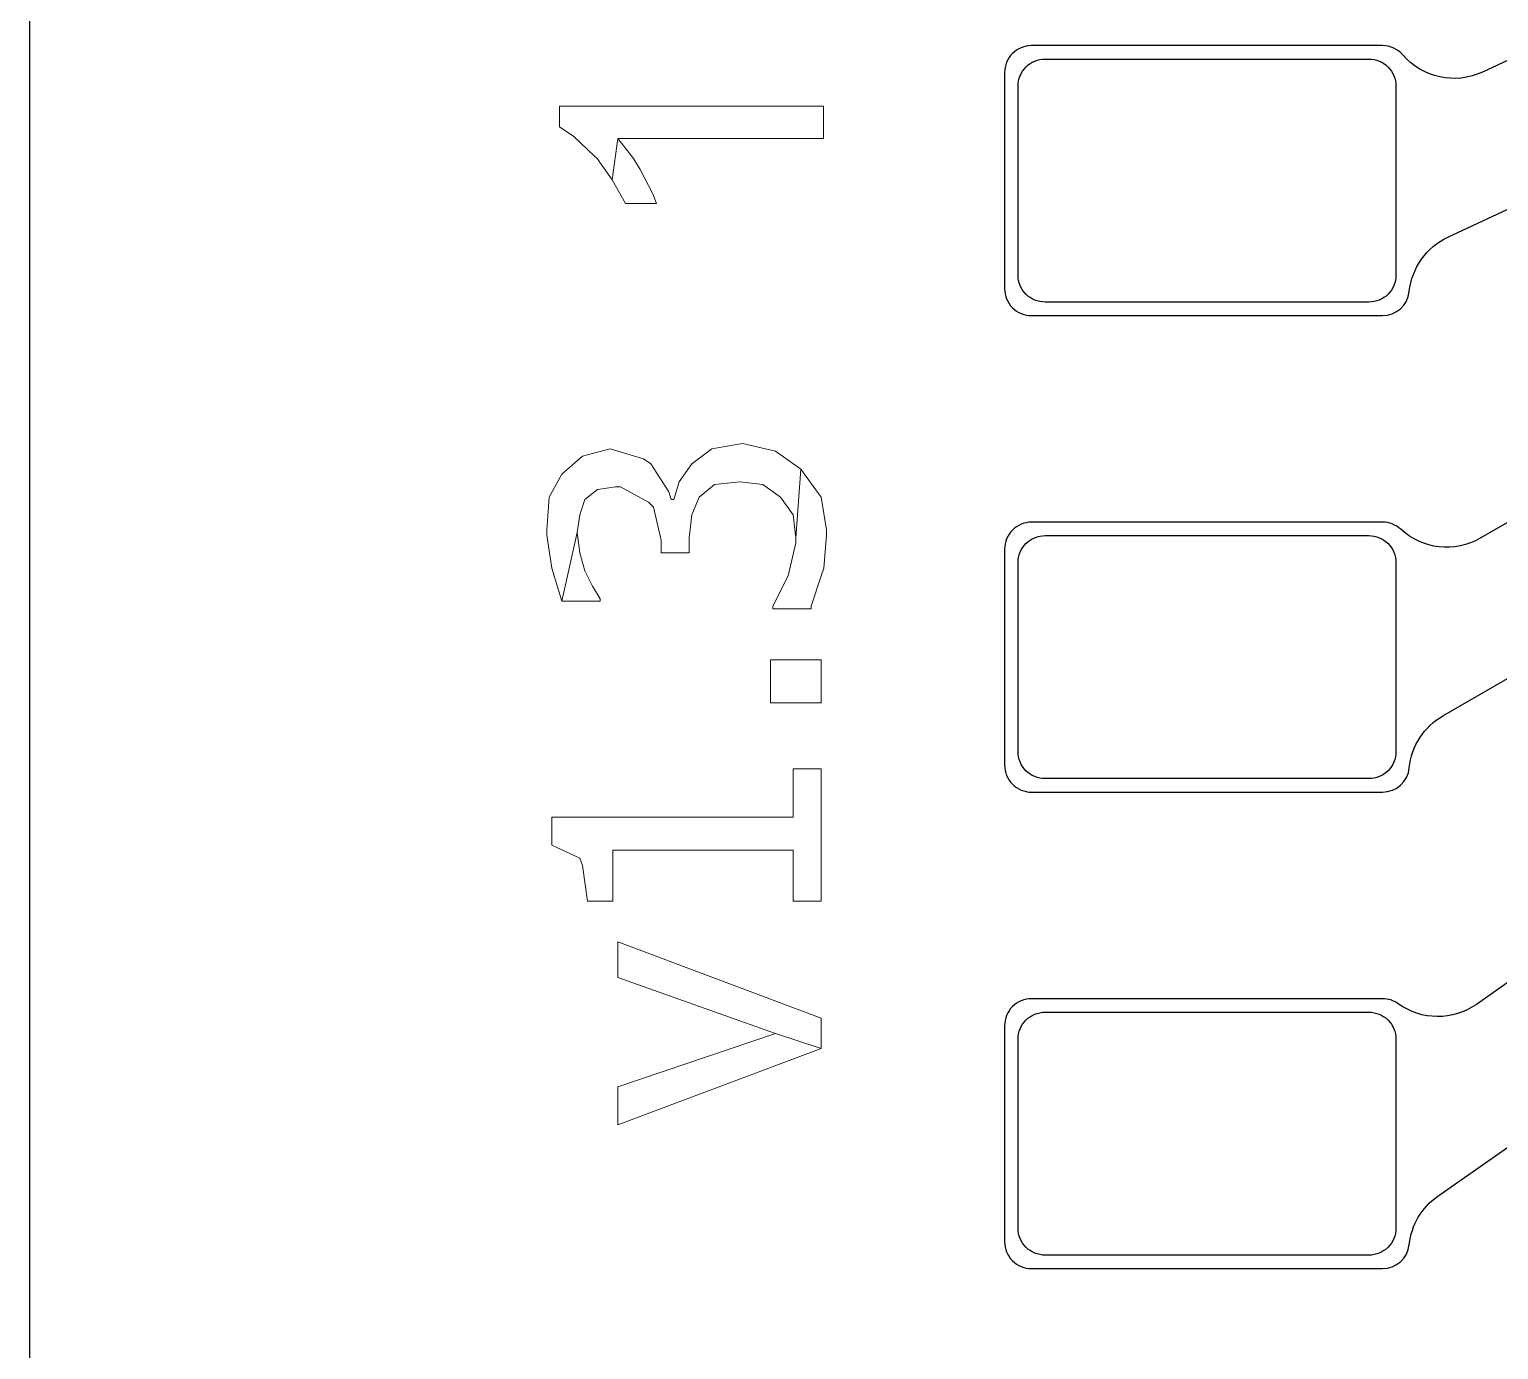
# Model space of a CAD drawing. Header units: millimetres. Extents: x 0 to 17.1, y 0 to 7.7.
# Drawn here: x 0 to 1.089, y 1.018 to 1.996 of the extents above; entities that cross this region are included whole.
import ezdxf

# ---------------------------------------------------------------- set-up
doc = ezdxf.new("R2010")
doc.units = ezdxf.units.MM
doc.header["$MEASUREMENT"] = 0
doc.layers.add('Insulation', color=112, linetype='Continuous')
doc.layers.add('Metal', color=52, linetype='Continuous')

msp = doc.modelspace()

# ---------------------------------------------------------------- linework, layer by layer
at = {"layer": 'Insulation'}
msp.add_lwpolyline([(6.5137, 7.65), (3.3444, 7.65), (0.2, 7.65, 0.414214), (0, 7.45), (0, 4.8944), (0, 0.2, 0.414214), (0.2, 0), (3.3444, 0), (5.5444, 0), (6.5137, 0)], format="xyb", dxfattribs=at)
for points in [[(0.7525, 1.7935, -0.414214), (0.7325, 1.8135), (0.7325, 1.9535, -0.414214), (0.7525, 1.9735), (0.9925, 1.9735, -0.414214), (1.0125, 1.9535), (1.0125, 1.8135, -0.414214), (0.9925, 1.7935)], [(0.7525, 1.4405, -0.414214), (0.7325, 1.4605), (0.7325, 1.6005, -0.414214), (0.7525, 1.6205), (0.9925, 1.6205, -0.414214), (1.0125, 1.6005), (1.0125, 1.4605, -0.414214), (0.9925, 1.4405)], [(0.7525, 1.0875, -0.414214), (0.7325, 1.1075), (0.7325, 1.2475, -0.414214), (0.7525, 1.2675), (0.9925, 1.2675, -0.414214), (1.0125, 1.2475), (1.0125, 1.1075, -0.414214), (0.9925, 1.0875)]]:
    msp.add_lwpolyline(points, format="xyb", close=True, dxfattribs=at)
at = {"layer": 'Metal'}
for points in [[(2.3708, 2.4968), (2.1611, 2.4271), (1.9535, 2.3501), (1.7476, 2.2669), (1.5432, 2.1784), (1.34, 2.0863), (1.1373, 1.9922), (1.0766, 1.9639, -0.335635), (1.0176, 1.9766, 0.2181), (1.0025, 1.9835), (0.7425, 1.9835, 0.414214), (0.7225, 1.9635), (0.7225, 1.8035, 0.414214), (0.7425, 1.7835), (1.0025, 1.7835, 0.384365), (1.0224, 1.8014, -0.263745), (1.051, 1.8416), (1.1796, 1.9016), (1.3806, 1.995), (1.5823, 2.0867), (1.7849, 2.1753), (1.989, 2.2594), (2.1948, 2.338)], [(2.3334, 2.2684), (2.1268, 2.1797), (1.9229, 2.0836), (1.7216, 1.9811), (1.5223, 1.8735), (1.3244, 1.7621), (1.1274, 1.6488), (1.075, 1.6186, -0.328707), (1.0161, 1.6252, 0.188881), (1.0025, 1.6305), (0.7425, 1.6305, 0.414214), (0.7225, 1.6105), (0.7225, 1.4505, 0.414214), (0.7425, 1.4305), (1.0025, 1.4305, 0.386022), (1.0224, 1.4486, -0.242068), (1.0472, 1.487), (1.1774, 1.5622), (1.3727, 1.6746), (1.5687, 1.7853), (1.7661, 1.8928), (1.9655, 1.9959), (2.1672, 2.0933), (2.3715, 2.1844)], [(1.1167, 1.3045), (1.0721, 1.2733, -0.319242), (1.0142, 1.2737, 0.157584), (1.0025, 1.2775), (0.7425, 1.2775, 0.414214), (0.7225, 1.2575), (0.7225, 1.0975, 0.414214), (0.7425, 1.0775), (1.0025, 1.0775, 0.383781), (1.0224, 1.0954, -0.217046), (1.0434, 1.1311), (1.1741, 1.2226)]]:
    msp.add_lwpolyline(points, format="xyb", dxfattribs=at)
at = {"layer": 'Metal', "lineweight": 0}
for points in [[(0.3927, 1.9386), (0.3927, 1.9233), (0.4035, 1.9161), (0.4188, 1.9017), (0.4206, 1.8999), (0.4318, 1.8842), (0.4359, 1.9147), (0.5883, 1.9147), (0.5883, 1.9386)], [(0.4318, 1.8842), (0.4417, 1.8666), (0.4647, 1.8666), (0.462, 1.8738), (0.4525, 1.8918), (0.4476, 1.8999), (0.4359, 1.9147)], [(0.3833, 1.6247), (0.3833, 1.6209), (0.3871, 1.5964), (0.3871, 1.5964), (0.3946, 1.5719), (0.4059, 1.6228), (0.4078, 1.636), (0.4116, 1.6473), (0.421, 1.6548), (0.4342, 1.6567), (0.4379, 1.6567), (0.4587, 1.6454), (0.4624, 1.6416), (0.4681, 1.6171), (0.4681, 1.6077), (0.4888, 1.6077), (0.4888, 1.619), (0.4907, 1.636), (0.4963, 1.6491), (0.5076, 1.6585), (0.5264, 1.6604), (0.5434, 1.6585), (0.5566, 1.6491), (0.566, 1.636), (0.5679, 1.619), (0.5716, 1.6698), (0.5528, 1.683), (0.5528, 1.683), (0.5283, 1.6887), (0.5057, 1.6849), (0.4907, 1.6736), (0.4813, 1.6604), (0.4775, 1.6473), (0.4756, 1.6473), (0.4737, 1.6529), (0.4605, 1.6736), (0.4549, 1.6774), (0.4304, 1.6849), (0.4097, 1.6793), (0.3946, 1.6661), (0.3852, 1.6491)], [(0.5509, 1.5682), (0.5509, 1.5663), (0.5792, 1.5663), (0.5792, 1.5682), (0.5867, 1.5908), (0.5886, 1.5964), (0.5905, 1.6209), (0.5905, 1.6247), (0.5867, 1.6491), (0.5867, 1.6491), (0.5716, 1.6698), (0.5679, 1.619), (0.5679, 1.6152), (0.5622, 1.5908), (0.5622, 1.5908)], [(0.3946, 1.5719), (0.4229, 1.5719), (0.4229, 1.5738), (0.4172, 1.5832), (0.4116, 1.5945), (0.4078, 1.6077), (0.4059, 1.6228)], [(0.5867, 1.5286), (0.5867, 1.4966), (0.549, 1.4966), (0.549, 1.5286), (0.5867, 1.5286)], [(0.3871, 1.4119), (0.3871, 1.3912), (0.3871, 1.3912), (0.4078, 1.3817), (0.4097, 1.3761), (0.4135, 1.3497), (0.4323, 1.3497), (0.4323, 1.3874), (0.566, 1.3874), (0.566, 1.3497), (0.5867, 1.3497), (0.5867, 1.4477), (0.566, 1.4477), (0.566, 1.4119)], [(0.4361, 1.3196), (0.4361, 1.2932), (0.5528, 1.2518), (0.5867, 1.2405), (0.5867, 1.2631)], [(0.4361, 1.2123), (0.4361, 1.184), (0.5867, 1.2405), (0.5528, 1.2518)]]:
    msp.add_lwpolyline(points, close=True, dxfattribs=at)

doc.saveas('drawing.dxf')
